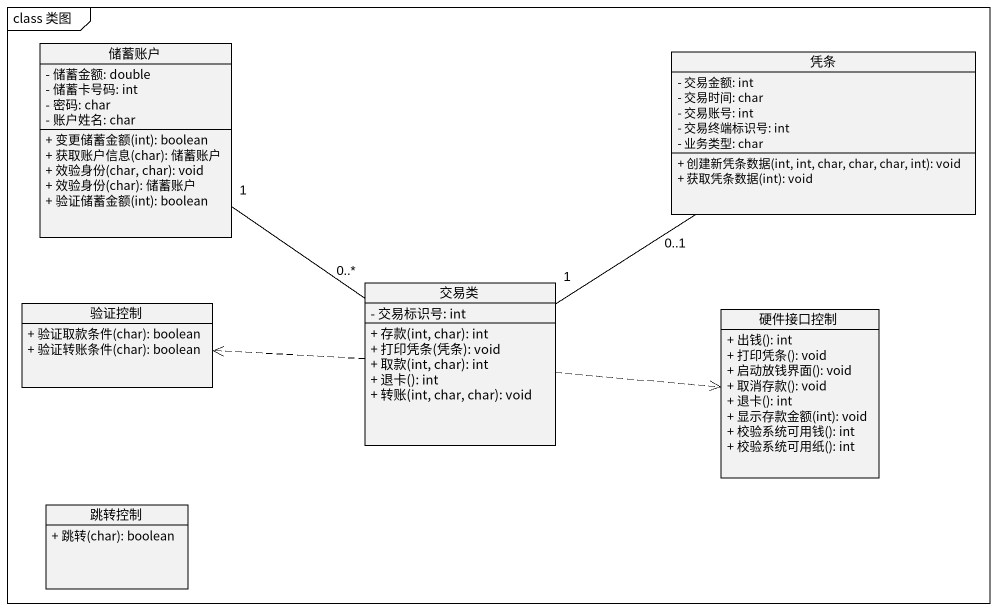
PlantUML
@startuml
mainframe class 类图
hide circle
hide empty members
skinparam classAttributeIconSize 0
class 储蓄账户 {
  - 储蓄金额: double
  - 储蓄卡号码: int
  - 密码: char
  - 账户姓名: char
  + 变更储蓄金额(int): boolean
  + 获取账户信息(char): 储蓄账户
  + 效验身份(char, char): void
  + 效验身份(char): 储蓄账户
  + 验证储蓄金额(int): boolean
}
class 凭条 {
  - 交易金额: int
  - 交易时间: char
  - 交易账号: int
  - 交易终端标识号: int
  - 业务类型: char
  + 创建新凭条数据(int, int, char, char, char, int): void
  + 获取凭条数据(int): void
}
class 验证控制 {
  + 验证取款条件(char): boolean
  + 验证转账条件(char): boolean
}
class 交易类 {
  - 交易标识号: int
  + 存款(int, char): int
  + 打印凭条(凭条): void
  + 取款(int, char): int
  + 退卡(): int
  + 转账(int, char, char): void
}
class 硬件接口控制 {
  + 出钱(): int
  + 打印凭条(): void
  + 启动放钱界面(): void
  + 取消存款(): void
  + 退卡(): int
  + 显示存款金额(int): void
  + 校验系统可用钱(): int
  + 校验系统可用纸(): int
}
class 跳转控制 {
  + 跳转(char): boolean
}
交易类 "0..*" -up- "1" 储蓄账户
交易类 "1" -up- "0..1" 凭条
交易类 .left.> 验证控制
交易类 .right.> 硬件接口控制
@enduml
